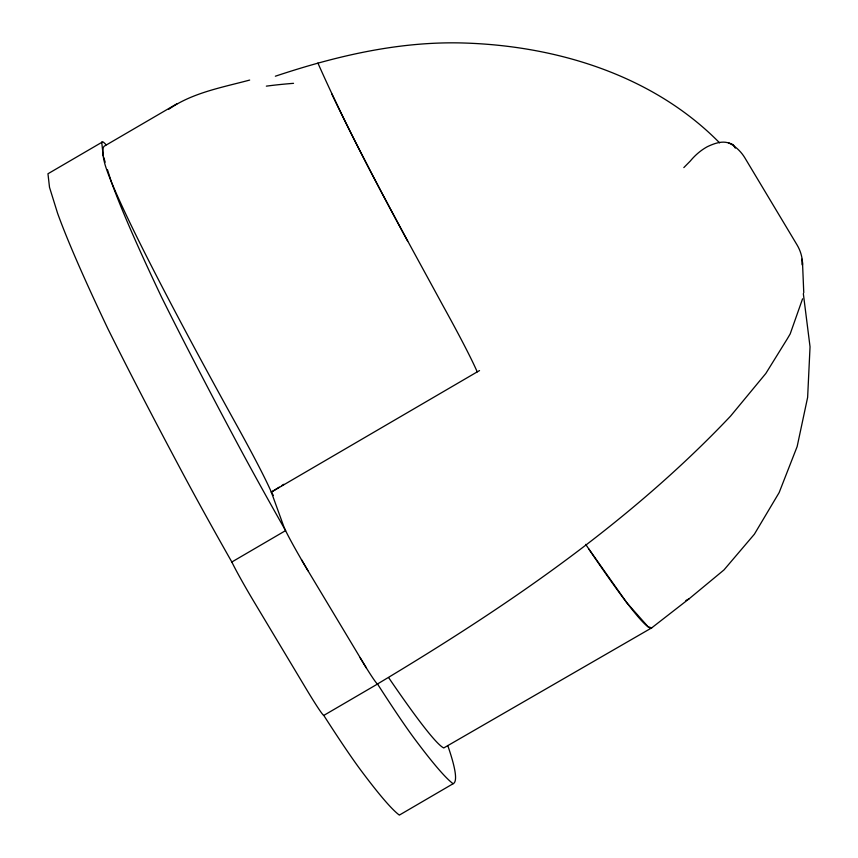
<?xml version="1.0" encoding="UTF-8"?>
<svg xmlns="http://www.w3.org/2000/svg" width="858" height="858" viewBox="0 0 858 858"><rect width="100%" height="100%" fill="white"/><g stroke="black" fill="none" stroke-linecap="round" stroke-linejoin="round"><path stroke-width="1.29" d="M802.455 265.047L802.52 262.773A41.677 40.111 -3.4 0 0 797.028 244.884L744.905 157.915A41.677 40.111 -3.4 0 0 731.584 144.401C724.12 139.693 714.585 143.265 707.346 146.697A177.349 96.761 68.4 0 0 690.304 161.025L683.826 167.589M803.764 292.739L802.52 262.773M802.573 298.82L790.175 333.944L787.172 339.039L765.84 373.455L730.555 416.119C628.431 523.981 504.311 608.086 377.445 684.008M388.749 677.788A547.082 25.086 59.7 0 0 443.758 747.951L651.758 627.831L689.306 598.637L723.991 569.916L754.375 534.212L779.15 492.589L797.146 446.568L807.635 397.361L810.038 346.804L803.335 293.661M168.554 109.406C192.417 92.664 222.018 87.495 249.667 80.073M106.124 144.82A205.373 9.417 59.7 0 0 101.727 142.385L47.962 173.766L49.507 187.323L57.593 213.299A1384.823 63.503 59.7 0 0 107.904 328.775A857.067 39.307 59.7 0 0 181.746 471.374A265.819 12.194 59.7 0 0 207.422 518.511A264.661 12.141 59.7 0 0 231.832 562.001A41.57 1.909 59.7 0 0 254.268 602.198L306.381 689.167A41.57 1.909 59.7 0 0 323.777 715.422A264.661 12.141 59.7 0 0 343.136 744.969A265.819 12.194 59.7 0 0 360.95 770.398A857.067 39.307 59.7 0 0 399.356 815.1L453.121 783.719A1384.823 63.503 59.7 0 0 447.758 745.527M177.263 103.571L104.472 146.053A1220.494 55.974 59.7 0 0 105.008 164.522A547.082 25.086 59.7 0 0 236.604 425.032A155.791 7.143 59.7 0 1 271.321 492.084L273.391 495.538M366.377 667.996L308.033 570.817A41.57 1.909 59.7 0 1 283.805 526.576L271.321 492.084L477.22 371.889A93.822 90.916 -19.9 0 1 479.547 370.581M231.832 562.001L285.596 530.609A264.661 12.141 59.7 0 1 261.186 487.13A265.819 12.194 59.7 0 1 235.51 439.982A857.067 39.307 59.7 0 1 161.669 297.383A1384.823 63.503 59.7 0 1 111.358 181.907L107.443 169.669M323.777 715.422L377.531 684.03A264.661 12.141 59.7 0 0 396.9 713.577A265.819 12.194 59.7 0 0 414.714 739.017A857.067 39.307 59.7 0 0 453.121 783.719M685.874 600.557L689.306 598.637M719.583 142.846C652.144 74.238 553.785 44.895 459.438 42.9C396.385 41.742 334.781 56.424 275.354 76.212M728.474 142.782L733.268 144.702L735.327 148.134M588.835 549.013L626.844 602.788L648.219 626.919L651.758 627.831A547.082 25.086 59.7 0 1 588.835 549.013A155.791 7.143 59.7 0 0 585.671 544.369M308.033 570.817L301.458 559.652M317.9 63.052C354.665 145.989 399.227 225.193 442.503 304.837A155.791 7.143 59.7 0 1 477.22 371.889M103.646 157.186L105.169 162.173M101.727 142.385L103.271 155.931M801.844 259.137L802.337 265.004M377.67 683.794A41.57 1.909 59.7 0 1 360.146 657.775M283.816 484.298A724.592 175.858 -30.9 0 1 281.542 485.725M279.268 487.14A724.592 175.858 -30.9 0 1 271.321 492.084M266.345 86.143A590.154 127.692 12.8 0 1 293.533 83.333M407.7 241.237A547.082 25.086 59.7 0 1 331.724 93.822"/></g></svg>
